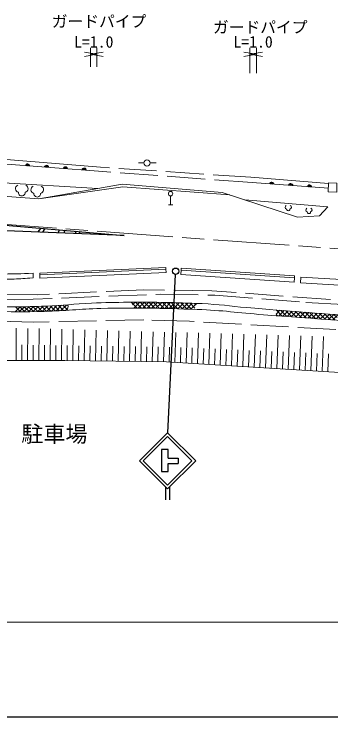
# Model space of a CAD drawing. Units: millimetres, scale not verified. Extents: x 40000 to 680000, y 20000 to 380000.
# Drawn here: x 207348 to 257632, y 205000 to 316374 of the extents above; entities that cross this region are included whole.
import ezdxf
from ezdxf.enums import TextEntityAlignment as Align

# ---------------------------------------------------------------- set-up
doc = ezdxf.new("R2010")
doc.units = ezdxf.units.MM
doc.header["$LTSCALE"] = 1000
doc.linetypes.add('CHAIN', pattern=[18.5, 12, -1.5, 3.5, -1.5])
doc.linetypes.add('DASHED', pattern=[7.5, 6, -1.5])
for name, color, linetype, lineweight in [('M-BMK', 2, 'CHAIN', 13), ('M-STR-HTXT', 7, 'Continuous', 13), ('M-STR-STRC', 7, 'Continuous', 25), ('M-STR-STRD', 7, 'Continuous', 25), ('M-TTL-BAND', 7, 'Continuous', 25), ('M-WORK', 1, 'Continuous', 13)]:
    doc.layers.add(name, color=color, linetype=linetype, lineweight=lineweight)
doc.styles.add('ＭＳ ゴシック', font='')
doc.styles.get('ＭＳ ゴシック').set_extended_font_data('MS Gothic')

# ---------------------------------------------------------------- blocks, each defined once
blk = doc.blocks.new('open_arrow')
at = {"color": 0, "linetype": 'Continuous', "lineweight": -2}
blk.add_lwpolyline([(7.5, 1.25), (0, 0), (7.5, -1.25)], dxfattribs=at)

msp = doc.modelspace()

# ---------------------------------------------------------------- hatches: boundary and pattern name
at = {"layer": 'M-WORK'}
h = msp.add_hatch(dxfattribs=at)
h.set_pattern_fill('USER', color=256, style=0, pattern_type=2)
h.set_pattern_definition([(45, (225903, 270732), (-353.553, 353.553), []), (135, (225903, 270732), (-353.553, -353.553), [])])
h.paths.add_polyline_path([(225919, 270703), (231035, 270681), (236306, 270524), (235972, 269586), (231562, 269718), (226424, 269815)])
h = msp.add_hatch(dxfattribs=at)
h.set_pattern_fill('USER', color=256, style=0, pattern_type=2)
h.set_pattern_definition([(45, (207577, 269968), (-353.553, 353.553), []), (135, (207577, 269968), (-353.553, -353.553), [])])
h.paths.add_polyline_path([(207577, 269968), (211899, 270051), (216013, 270288), (215889, 269444), (212363, 269261), (207564, 269210)])
h = msp.add_hatch(dxfattribs=at)
h.set_pattern_fill('USER', color=256, style=0, pattern_type=2)
h.set_pattern_definition([(45, (248900, 269504), (-353.553, 353.553), []), (135, (248900, 269504), (-353.553, -353.553), [])])
h.paths.add_polyline_path([(248901, 269488), (253734, 269099), (258721, 268738), (258476, 267859), (253612, 268232), (248931, 268585)])

# ---------------------------------------------------------------- linework, layer by layer
at = {"layer": 'M-BMK'}
msp.add_line((269428, 278387), (169685, 285701), dxfattribs=at)
at = {"layer": 'M-STR-HTXT'}
for p, q in [((219494, 307991), (219494, 311000)), ((220509, 308000), (220509, 311000)), ((244757, 307000), (244757, 311005)), ((245800, 307000), (245800, 311005)), ((219494, 310000), (220509, 310000)), ((244757, 310005), (245800, 310005)), ((67731, 220000), (316233, 220000))]:
    msp.add_line(p, q, dxfattribs=at)
at = {"layer": 'M-STR-STRC'}
for p, q in [((232925, 275121), (231722, 250040)), ((230771, 247396), (230771, 243906)), ((231778, 247396), (230771, 247396)), ((231778, 245987), (231778, 247396)), ((231778, 245987), (233388, 245987)), ((231778, 243906), (231778, 245181)), ((231778, 245181), (233388, 245181)), ((233388, 245987), (233388, 245181)), ((230771, 243906), (231778, 243906)), ((231372, 241480), (231372, 239380)), ((232072, 239380), (232072, 241480))]:
    msp.add_line(p, q, dxfattribs=at)
for points in [[(231722, 241130), (236177, 245585), (231722, 250040), (227268, 245585)], [(231722, 241724), (235583, 245585), (231722, 249446), (227862, 245585)]]:
    msp.add_lwpolyline(points, close=True, dxfattribs=at)
msp.add_circle((232991, 275623), 506, dxfattribs=at)
at = {"layer": 'M-STR-STRD'}
for p, q in [((174808, 285636), (224805, 281291)), ((224805, 281291), (175441, 283214)), ((211116, 281824), (211662, 282433)), ((212258, 282382), (211887, 281794)), ((214582, 282180), (214316, 281700)), ((215407, 282108), (215255, 281663)), ((217231, 281949), (217038, 281594)), ((217807, 281899), (217704, 281568))]:
    msp.add_line(p, q, dxfattribs=at)
at = {"layer": 'M-TTL-BAND'}
msp.add_line((40000, 205000), (579000, 205000), dxfattribs=at)
at = {"layer": 'M-WORK'}
for p, q in [((204079, 293468), (221076, 292121)), ((221462, 291437), (204003, 292746)), ((227943, 292804), (227089, 292801)), ((228930, 292789), (229890, 292787)), ((202178, 289839), (220648, 288715)), ((244919, 290515), (257252, 289526)), ((257228, 288783), (245130, 289671)), ((211298, 287073), (224603, 289007)), ((220648, 288715), (211298, 287073)), ((220648, 288715), (224526, 289395)), ((224526, 289395), (240393, 288105)), ((224603, 289007), (241605, 287706)), ((211298, 287073), (202151, 287761)), ((232181, 286164), (232181, 287564)), ((240393, 288105), (252317, 284181)), ((257112, 285817), (243957, 286932)), ((231831, 286164), (232531, 286164)), ((255799, 284379), (257112, 285817)), ((252317, 284181), (255799, 284379)), ((210366, 275326), (210375, 274572)), ((207661, 261467), (207711, 266624)), ((209462, 261475), (209519, 266575)), ((211262, 261483), (211327, 266526)), ((213063, 261492), (213135, 266477)), ((214863, 261500), (214943, 266428)), ((216663, 261484), (216751, 266379)), ((218463, 261458), (218559, 266331)), ((220263, 261432), (220367, 266282)), ((222063, 261406), (222174, 266233)), ((223863, 261380), (223981, 266184)), ((225662, 261353), (225788, 266135)), ((227462, 261327), (227595, 266086)), ((229262, 261301), (229402, 266038)), ((231061, 261275), (231209, 265989)), ((232859, 261188), (233014, 265940)), ((234655, 261080), (234817, 265891)), ((236452, 260971), (236620, 265843)), ((238249, 260862), (238424, 265794)), ((240045, 260753), (240227, 265745)), ((241842, 260645), (242031, 265696)), ((243639, 260536), (243834, 265648)), ((245436, 260427), (245638, 265599)), ((247232, 260319), (247442, 265550)), ((249029, 260210), (249246, 265501)), ((250826, 260101), (251050, 265453)), ((252622, 259993), (252855, 265404)), ((254419, 259884), (254659, 265355)), ((256216, 259775), (256463, 265306)), ((208562, 261471), (208587, 263957)), ((210362, 261479), (210392, 263928)), ((212163, 261488), (212196, 263900)), ((213963, 261496), (214000, 263872)), ((215763, 261497), (215804, 263844)), ((217563, 261471), (217607, 263816)), ((219363, 261445), (219411, 263788)), ((221163, 261419), (221215, 263760)), ((222963, 261393), (223019, 263732)), ((224763, 261366), (224822, 263704)), ((226550, 261340), (226626, 263676)), ((228362, 261314), (228429, 263647)), ((230161, 261288), (230233, 263619)), ((231960, 261239), (232037, 263615)), ((233757, 261134), (233837, 263540)), ((235554, 261025), (235637, 263461)), ((237350, 260916), (237437, 263382)), ((239147, 260808), (239237, 263304)), ((240944, 260699), (241037, 263225)), ((242740, 260590), (242837, 263146)), ((244537, 260482), (244637, 263068)), ((246334, 260373), (246438, 262989)), ((248131, 260264), (248238, 262910)), ((249927, 260156), (250038, 262831)), ((251724, 260047), (251839, 262753)), ((253521, 259938), (253639, 262674)), ((255317, 259830), (255440, 262595)), ((257114, 259721), (257241, 262517)), ((174133, 261315), (215412, 261502)), ((215412, 261502), (231549, 261268)), ((231549, 261268), (259882, 259532))]:
    msp.add_line(p, q, dxfattribs=at)
at = {"layer": 'M-WORK', "linetype": 'DASHED'}
for p, q in [((244919, 290515), (221076, 292121)), ((245130, 289671), (221462, 291437))]:
    msp.add_line(p, q, dxfattribs=at)
at = {"layer": 'M-WORK'}
for points in [[(257256, 289615), (257207, 288183), (258538, 288138), (258586, 289569)], [(211429, 275055), (231444, 275973), (231431, 276240), (211417, 275323)], [(231444, 275973), (211429, 275055), (211454, 274509), (231469, 275426)], [(251833, 274597), (233841, 275806), (233794, 275102), (251786, 273892)], [(233841, 275806), (251833, 274597), (251853, 274889), (233861, 276098)], [(271285, 273617), (252876, 274680), (252823, 273762), (271232, 272699)]]:
    msp.add_lwpolyline(points, close=True, dxfattribs=at)
at = {"layer": 'M-WORK', "linetype": 'DASHED'}
for points in [[(169280, 266922), (175610, 271113), (188453, 271967), (207383, 271092), (230587, 271967), (239208, 271832), (253656, 270685), (272670, 269601), (289119, 268663), (316157, 266862)], [(316233, 267306), (290357, 269231), (265026, 270568), (238710, 272538), (227945, 272679), (211128, 271905), (203459, 271975), (188119, 272679), (175527, 271696), (169355, 267915)], [(295833, 264310), (235208, 267694), (227937, 267929), (210487, 267554), (190081, 268210), (175493, 267694), (170005, 266334), (162030, 254841), (152836, 232419)]]:
    msp.add_lwpolyline(points, dxfattribs=at)
at = {"layer": 'M-WORK'}
for centre, radius in [((228434, 292782), 500), ((232181, 287914), 350)]:
    msp.add_circle(centre, radius, dxfattribs=at)
for centre, radius, start, end in [((209491, 292280), 354, 4.51089, 166.91607), ((209491, 292280), 283, 6.73493, 164.69203), ((209491, 292280), 212, 10.48125, 160.9457), ((209491, 292280), 142, 18.19298, 153.23397), ((209491, 292280), 100, 28.51065, 142.91631), ((212483, 292056), 354, 4.51089, 166.91607), ((212483, 292056), 283, 6.73493, 164.69203), ((212483, 292056), 212, 10.48125, 160.9457), ((212483, 292056), 142, 18.19298, 153.23397), ((212483, 292056), 100, 28.51065, 142.91631), ((215475, 291832), 354, 4.51089, 166.91607), ((215475, 291832), 283, 6.73493, 164.69203), ((215475, 291832), 212, 10.48125, 160.9457), ((215475, 291832), 142, 18.19298, 153.23397), ((215475, 291832), 100, 28.51065, 142.91631), ((218466, 291608), 354, 4.51089, 166.91607), ((218466, 291608), 283, 6.73493, 164.69203), ((218466, 291608), 212, 10.48125, 160.9457), ((218466, 291608), 142, 18.19298, 153.23397), ((218466, 291608), 100, 28.51065, 142.91631), ((248248, 289388), 354, 4.60022, 167.0054), ((248248, 289388), 283, 6.82426, 164.78136), ((248248, 289388), 212, 10.57058, 161.03503), ((208167, 288713), 599, 113.44836, 257.2818), ((208970, 288713), 599, 282.7182, 66.55164), ((210627, 288536), 599, 113.44836, 257.2818), ((211430, 288536), 599, 282.7182, 66.55164), ((248248, 289388), 142, 18.28231, 153.3233), ((248248, 289388), 100, 28.59998, 143.00564), ((251240, 289168), 354, 4.60022, 167.0054), ((251240, 289168), 283, 6.82426, 164.78136), ((251240, 289168), 212, 10.57058, 161.03503), ((251240, 289168), 142, 18.28231, 153.3233), ((251240, 289168), 100, 28.59998, 143.00564), ((254232, 288948), 354, 4.60022, 167.0054), ((254232, 288948), 283, 6.82426, 164.78136), ((254232, 288948), 212, 10.57058, 161.03503), ((254232, 288948), 142, 18.28231, 153.3233), ((254232, 288948), 100, 28.59998, 143.00564), ((208569, 288097), 534, 176.52859, 3.47141), ((211029, 287919), 534, 176.52859, 3.47141), ((250655, 285767), 299, 113.44836, 257.2818), ((250856, 285459), 267, 176.52859, 3.47141), ((251056, 285767), 299, 282.7182, 66.55164), ((253938, 285330), 299, 113.44836, 257.2818), ((254340, 285330), 299, 282.7182, 66.55164), ((254139, 285021), 267, 176.52859, 3.47141)]:
    msp.add_arc(centre, radius, start, end, dxfattribs=at)
for points, knots in [([(210366, 275326), (208186, 275221), (207597, 275194), (205821, 275180), (203997, 275166), (202974, 275196), (201151, 275264), (199684, 275318), (198864, 275380), (197398, 275472), (196062, 275556), (195315, 275615), (193979, 275702), (193344, 275743), (193145, 275756), (192353, 275806)], [0, 0, 0, 0, 1, 1, 1, 2, 2, 2, 3, 3, 3, 4, 4, 4, 5, 5, 5, 5]), ([(210375, 274572), (208934, 274452), (208534, 274433), (207352, 274384), (205367, 274303), (204251, 274341), (202265, 274405), (200731, 274454), (199878, 274586), (198346, 274676), (196832, 274766), (195979, 274717), (194468, 274843), (193641, 274912), (193364, 274935), (192353, 275055)], [0, 0, 0, 0, 1, 1, 1, 2, 2, 2, 3, 3, 3, 4, 4, 4, 5, 5, 5, 5]), ([(173153, 269486), (176336, 269727), (177152, 269789), (179712, 270016), (182156, 270233), (183515, 270491), (185966, 270618), (187614, 270704), (188541, 270695), (190191, 270674), (191601, 270656), (192388, 270585), (193796, 270517), (197365, 270343), (199360, 270123), (202932, 270025), (206630, 269924), (208705, 269962), (212402, 270090), (215226, 270188), (216798, 270432), (219620, 270563), (221934, 270670), (223233, 270686), (225550, 270702), (230093, 270733), (232640, 270671), (237179, 270491), (239964, 270380), (241510, 270093), (244288, 269866), (251182, 269302), (255043, 268956), (261947, 268531), (272794, 267863), (278896, 267932), (289738, 267176), (292809, 266962), (293799, 266906), (297597, 266592)], [0, 0, 0, 0, 1, 1, 1, 2, 2, 2, 3, 3, 3, 4, 4, 4, 5, 5, 5, 6, 6, 6, 7, 7, 7, 8, 8, 8, 9, 9, 9, 10, 10, 10, 11, 11, 11, 12, 12, 12, 13, 13, 13, 13]), ([(296287, 265605), (285947, 266089), (283286, 266230), (274959, 266731), (264006, 267389), (257881, 267917), (246939, 268732), (242817, 269039), (240520, 269431), (236389, 269566), (230431, 269760), (227088, 269875), (221128, 269733), (217606, 269649), (215644, 269346), (212122, 269253), (208817, 269166), (206963, 269203), (203657, 269274), (196761, 269422), (192915, 270437), (186021, 270197), (183384, 270105), (181923, 269806), (179296, 269566), (176579, 269317), (175726, 269243), (172339, 268947)], [0, 0, 0, 0, 1, 1, 1, 2, 2, 2, 3, 3, 3, 4, 4, 4, 5, 5, 5, 6, 6, 6, 7, 7, 7, 8, 8, 8, 9, 9, 9, 9])]:
    msp.add_open_spline(points, degree=3, knots=knots, dxfattribs=at)

# ---------------------------------------------------------------- block references
at = {"layer": 'M-STR-HTXT', "xscale": 267, "yscale": 267, "rotation": 180}
for p in [(220509, 310000), (245800, 310005)]:
    msp.add_blockref('open_arrow', p, dxfattribs=at)
at = {"layer": 'M-STR-HTXT', "xscale": 267, "yscale": 267}
for p in [(219494, 310000), (244757, 310005)]:
    msp.add_blockref('open_arrow', p, dxfattribs=at)

# ---------------------------------------------------------------- texts
at = {"layer": 'M-STR-HTXT', "style": 'ＭＳ ゴシック'}
for s, height, p in [('ガードパイプ', 1833, (213340, 313746)), ('ガードパイプ', 1833, (238911, 312825)), ('駐車場', 2566, (208504, 247785))]:
    msp.add_text(s, height=height, dxfattribs=at).set_placement(p, align=Align.BOTTOM_LEFT)
for p in [(220002, 310500), (245279, 310505)]:
    msp.add_text('L=1.0', height=1833, dxfattribs=at).set_placement(p, align=Align.BOTTOM_CENTER)

doc.saveas('drawing.dxf')
